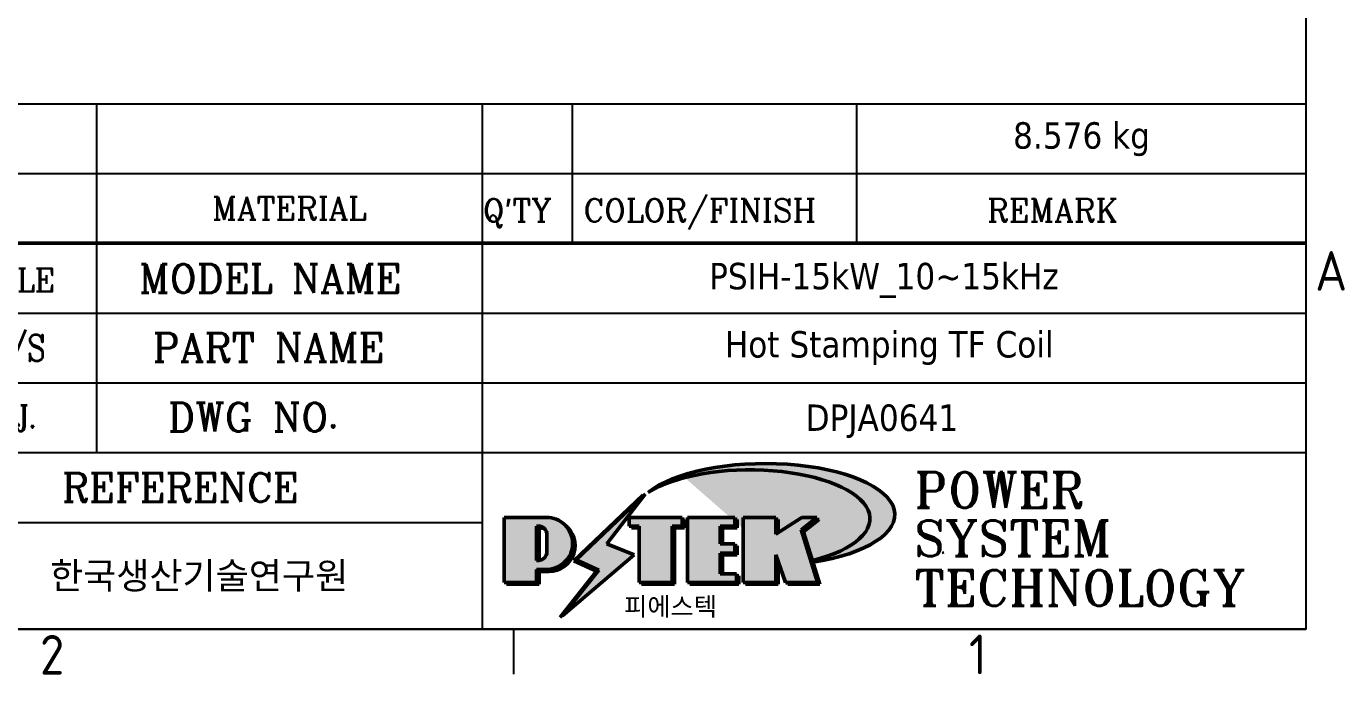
# Model space of a CAD drawing. Header units: millimetres. Extents: x 0 to 2375, y 0 to 3360.
# Drawn here: x 939.3 to 1238.8, y 2488.8 to 2636 of the extents above; entities that cross this region are included whole.
import ezdxf
from ezdxf.enums import TextEntityAlignment as Align

# ---------------------------------------------------------------- set-up
doc = ezdxf.new("R2010")
doc.units = ezdxf.units.MM
for name, color, linetype, lineweight in [('DPJA0641_Hot Stamping Coil$0$경계(ISO)', 7, 'Continuous', 25), ('DPJA0641_Hot Stamping Coil$0$제목(ISO)', 5, 'Continuous', 50), ('DPJA0641_Hot Stamping Coil$0$해치(ISO)', 7, 'Continuous', 18)]:
    doc.layers.add(name, color=color, linetype=linetype, lineweight=lineweight)
doc.styles.add('DPJA0641_Hot Stamping Coil$0$HAN_370', font='', dxfattribs={"width": 2})
doc.styles.add('DPJA0641_Hot Stamping Coil$0$RC_284', font='ROMANC.shx')
doc.styles.add('DPJA0641_Hot Stamping Coil$0$RC_292', font='ROMANC.shx')
doc.styles.add('DPJA0641_Hot Stamping Coil$0$ROMANT_294', font='romant.shx')
doc.styles.add('DPJA0641_Hot Stamping Coil$0$문자 텍스트_PSTEK_POSCO', font='isocp.shx')
doc.styles.add('DPJA0641_Hot Stamping Coil$0$텍스트 스타일198', font='tahoma.ttf')
doc.styles.add('DPJA0641_Hot Stamping Coil$0$텍스트 스타일333', font='ROMANC.shx', dxfattribs={"width": 0.800000011920929})
doc.styles.get('DPJA0641_Hot Stamping Coil$0$HAN_370').set_extended_font_data('GulimChe')

# ---------------------------------------------------------------- blocks, each defined once
blk = doc.blocks.new('DPJA0641_Hot Stamping Coil$0$경계 Default Border')
at = {"layer": 'DPJA0641_Hot Stamping Coil$0$경계(ISO)'}
blk.add_line((350, 10), (350, 6.599999666213989), dxfattribs=at)
at = {"layer": 'DPJA0641_Hot Stamping Coil$0$경계(ISO)', "flags": 128}
blk.add_lwpolyline([(10, 10), (10, 287.0000076293945), (410, 287.0000076293945), (410, 10), (10, 10)], dxfattribs=at)
at = {"layer": 'DPJA0641_Hot Stamping Coil$0$경계(ISO)', "color": 2, "char_height": 3.00000011920929, "attachment_point": 7, "style": 'DPJA0641_Hot Stamping Coil$0$문자 텍스트_PSTEK_POSCO'}
for s, insert in [('A', (410.7144008173592, 35.61784856929444)), ('2', (314.127739416884, 6.57139439638704)), ('1', (384.4860661041481, 6.59999988079071))]:
    blk.add_mtext(s, dxfattribs=dict(at, insert=insert))
blk = doc.blocks.new('DPJA0641_Hot Stamping Coil$0$제목 블록 PSTEK')
for color, points in [(5, [(321.6183518841322, 17.4193704504104), (319.5281351041078, 18.24969419629727), (322.4505835294948, 22.02344462252142), (317.2195697678507, 17.0593801673321), (318.9235935156908, 16.2694494742633), (316.1741874603099, 12.79820726128571)]), (252, [(317.2195697678507, 17.0593801673321), (322.0326348870767, 21.62682475217465), (322.2781991042243, 21.94392121864296), (317.0471853425802, 16.97985676345368), (318.7512090904202, 16.1899260703855), (316.0018030350395, 12.71868385740789), (316.3356552234328, 13.00206718743325), (318.9235935156908, 16.2694494742633)]), (1, [(324.4839107253602, 19.60711530335299), (325.2419748254881, 19.60711530335299), (325.2419748254881, 20.25857663940324), (321.2266040451076, 20.25857663940324), (321.2266040451076, 19.60711530335299), (321.9846681452406, 19.60711530335299), (321.9846681452406, 15.3430047401139), (324.4839107253602, 15.3430047401139)]), (252, [(324.6615819988275, 19.45905590879572), (325.4196460989604, 19.45905590879572), (325.4196460989604, 20.11051724484596), (325.2419748254881, 20.11051724484596), (325.2419748254881, 19.60711530335299), (324.4839107253602, 19.60711530335299), (324.4839107253602, 15.3430047401139), (322.1623394187076, 15.3430047401139), (322.1623394187076, 15.19494534555726), (324.6615819988275, 15.19494534555726)]), (1, [(329.2277337269622, 20.25857663940324), (325.65654113025, 20.25857663940324), (325.65654113025, 15.3430047401139), (329.3580259941756, 15.3430047401139), (329.3580259941756, 15.9944660761648), (328.1137701654877, 15.9944660761648), (328.1137701654877, 17.56360607323003), (329.2277337269622, 17.56360607323003), (329.2277337269622, 18.25543873810179), (328.1137701654877, 18.25543873810179), (328.1137701654877, 19.60711530335299), (329.2277337269622, 19.60711530335299)]), (252, [(328.2914414389548, 19.45905590879572), (329.4054050004294, 19.45905590879572), (329.4054050004294, 20.11051724484596), (329.2277337269622, 20.11051724484596), (329.2277337269622, 19.60711530335299), (328.1137701654877, 19.60711530335299), (328.1137701654877, 18.25543873810179), (328.2914414389548, 18.25543873810179)]), (1, [(332.3312149849806, 20.25857663940324), (329.8592894925411, 20.25857663940324), (329.8592894925411, 15.3430047401139), (332.3312149849806, 15.3430047401139), (332.3312149849806, 17.4318630164523), (333.0701931098801, 15.3430047401139), (335.4855464857051, 15.3430047401139), (334.2514536401189, 19.30614745124769), (335.4379594596742, 20.25857663940324), (334.3071782107978, 20.25857663940324), (332.3312149849806, 18.99741471888304)]), (252, [(332.5088862584528, 20.1105172448466), (332.3312149849806, 20.1105172448466), (332.3312149849806, 18.99741471888368), (332.5088862584528, 19.11081371413894)]), (252, [(335.6156307331414, 20.11051724484596), (335.2535118015555, 20.11051724484596), (334.2514536401189, 19.30614745124769), (335.4855464857051, 15.3430047401139), (333.1954852176545, 15.3430047401139), (333.2478643833523, 15.19494534555726), (335.6632177591723, 15.19494534555726), (334.4291249135862, 19.15808805669106)]), (252, [(321.9846681452406, 19.60711530335299), (321.4042753185749, 19.60711530335299), (321.4042753185749, 19.45905590879572), (321.9846681452406, 19.45905590879572)]), (252, [(328.2914414389548, 17.41554667867274), (329.4054050004294, 17.41554667867274), (329.4054050004294, 18.10737934354514), (329.2277337269622, 18.10737934354514), (329.2277337269622, 17.56360607323003), (328.1137701654877, 17.56360607323003), (328.1137701654877, 15.9944660761648), (328.2914414389548, 15.9944660761648)]), (252, [(332.5088862584528, 16.92964231796647), (332.3312149849806, 17.43186301645164), (332.3312149849806, 15.3430047401139), (330.0369607660135, 15.3430047401139), (330.0369607660135, 15.19494534555726), (332.5088862584528, 15.19494534555726)]), (252, [(329.5356972676428, 15.8464066816075), (329.3580259941756, 15.8464066816075), (329.3580259941756, 15.3430047401139), (325.8342124037171, 15.3430047401139), (325.8342124037171, 15.19494534555726), (329.5356972676428, 15.19494534555726)])]:
    blk.add_hatch(color=color).paths.add_polyline_path(points)
h = blk.add_hatch(color=1)
edge = h.paths.add_edge_path(flags=0)
edge.add_line((314.2242174273352, 19.60711530335299), (314.2242174273352, 17.00126995915134))
edge.add_line((314.2242174273352, 17.00126995915134), (314.3485873187598, 17.00126995915134))
edge.add_arc((314.3485873187598, 17.6527312952023), 0.6514613360509371, 270, 360)
edge.add_line((315.0000486548106, 17.6527312952023), (315.0000486548106, 18.95565396730211))
edge.add_arc((314.3485873187598, 18.95565396730212), 0.6514613360508712, 0, 90)
edge.add_line((314.3485873187598, 19.60711530335299), (314.2242174273352, 19.60711530335299))
edge = h.paths.add_edge_path()
edge.add_arc((314.9847713324306, 18.28938669179658), 1.969189947606664, 269.9999999999959, 450)
edge.add_line((314.9847713324306, 20.25857663940318), (311.7664314776902, 20.25857663940324))
edge.add_line((311.7664314776902, 20.25857663940324), (311.7664314776902, 15.3430047401139))
edge.add_line((311.7664314776902, 15.3430047401139), (314.2242174273352, 15.3430047401139))
edge.add_line((314.2242174273352, 15.3430047401139), (314.2242174273352, 16.32019674418991))
edge.add_line((314.2242174273352, 16.32019674418991), (314.9847713324307, 16.32019674418991))
h = blk.add_hatch(color=252)
edge = h.paths.add_edge_path()
edge.add_arc((314.9847713324309, 18.28938669179657), 1.969189947606666, 270, 406.8278729790604)
edge.add_arc((315.1624426058984, 18.1413272972396), 1.969189947606962, -90, 53.560984836317004, ccw=False)
edge.add_line((315.1624426058984, 16.17213734963263), (314.4018887008024, 16.17213734963263))
edge.add_line((314.4018887008024, 16.17213734963263), (314.4018887008024, 15.19494534555726))
edge.add_line((314.4018887008024, 15.19494534555726), (311.9441027511573, 15.19494534555726))
edge.add_line((311.9441027511573, 15.19494534555726), (311.9441027511573, 15.3430047401139))
edge.add_line((311.9441027511573, 15.3430047401139), (314.2242174273352, 15.3430047401139))
edge.add_line((314.2242174273352, 15.3430047401139), (314.2242174273352, 16.32019674418991))
edge.add_line((314.2242174273352, 16.32019674418991), (314.9847713324309, 16.32019674418991))
h = blk.add_hatch(color=252)
edge = h.paths.add_edge_path()
edge.add_line((314.4018887008024, 19.45905590879572), (314.5262585922315, 19.45905590879572))
edge.add_arc((314.5262585922314, 18.80759457274939), 0.6514613360463194, 60.4189348879147, 90.00000000000318, ccw=False)
edge.add_arc((314.3485873187602, 18.95565396730057), 0.6514613360524251, 39.96992292766206, 90.00000000009999)
edge.add_line((314.3485873187591, 19.60711530335307), (314.2242174273352, 19.60711530335298))
edge.add_line((314.2242174273352, 19.60711530335299), (314.2242174273352, 17.00126995915134))
edge.add_line((314.2242174273352, 17.00126995915134), (314.3485873187591, 17.00126995915134))
edge.add_arc((314.3485873187568, 17.652731295233), 0.6514613360816299, 270.0000000002, 274.6930825552478)
edge.add_line((314.4018887008024, 17.0034541317032), (314.4018887008024, 19.45905590879572))
at = {"layer": 'DPJA0641_Hot Stamping Coil$0$해치(ISO)'}
h = blk.add_hatch(color=140, dxfattribs=at)
edge = h.paths.add_edge_path()
edge.add_ellipse((330.3660919371412, 20.15576403068321), major_axis=(9.100907360794343, 0), ratio=0.4069904968023172, start_angle=301.3098473703837, end_angle=507.7436900681698)
edge.add_ellipse((331.5340919371412, 20.4634168429492), major_axis=(-9.82350664112931, 0), ratio=0.3942600559756514, start_angle=111.51207141178469, end_angle=334.47025347086895, ccw=False)
edge.add_line((335.1363447531188, 16.8601935978785), (335.0955236905705, 16.99119398620872))
at = {"color": 180}
for p, q in [((182.4757929790549, 51.56524660363496), (372.4757929537551, 51.56524660363496)), ((280.8758854511282, 51.56524660363496), (280.8758854511282, 41.00524660363494)), ((310.0881549537552, 51.56524660363496), (310.0881549537553, 41.00524660363494)), ((316.9044520275131, 51.56524660363496), (316.9044520275127, 41.00524660363494)), ((338.4566026226726, 51.56524660363496), (338.4566026226727, 41.00524660363494)), ((372.4757929537551, 51.56524660363496), (372.4757929537551, 11.79100474011389)), ((182.475792979055, 46.2852466036349), (372.4757929537551, 46.28524660363492)), ((280.8758854511282, 41.00524660363494), (280.8758854511282, 25.16524660363502)), ((310.088154953755, 41.00524660363494), (310.088154953755, 11.79100474011392)), ((206.451475290024, 35.72524660363497), (372.4757929537551, 35.72524660363497)), ((255.917593136736, 30.44524660363498), (372.4757929537552, 30.44524660363501)), ((255.9175931367359, 25.16524660363502), (372.4757929537552, 25.165246603635)), ((255.9175931367359, 19.88524660363481), (310.0881549537553, 19.88524660363481)), ((182.475792979055, 11.79100474011392), (372.4757929537551, 11.79100474011389))]:
    blk.add_line(p, q, dxfattribs=at)
at = {"color": 7, "lineweight": 50}
blk.add_line((206.451475290024, 41.00524660363494), (372.4757929537551, 41.00524660363496), dxfattribs=at)
at = {"color": 7}
for p, q in [((322.4505835294948, 22.02344462252142), (317.2195697678507, 17.0593801673321)), ((319.5281351041078, 18.24969419629727), (322.4505835294948, 22.02344462252142)), ((322.2781991042243, 21.94392121864296), (317.0471853425802, 16.97985676345368)), ((317.2195697678507, 17.0593801673321), (322.0326348870767, 21.62682475217465)), ((322.0326348870767, 21.62682475217465), (322.2781991042243, 21.94392121864296)), ((311.7664314776902, 20.25900474011391), (311.7664314776902, 15.34300474011391)), ((314.9847713324309, 20.25857663940324), (311.7664314776902, 20.25857663940324)), ((314.9847713324309, 20.25857663940324), (311.7664314776902, 20.25857663940324)), ((311.7664314776902, 20.25857663940324), (311.7664314776902, 15.3430047401139)), ((325.2419748254881, 20.25857663940324), (321.2266040451076, 20.25857663940324)), ((321.2266040451076, 20.25857663940324), (321.2266040451076, 19.60711530335299)), ((325.2419748254881, 20.25857663940324), (321.2266040451076, 20.25857663940324)), ((321.2266040451076, 20.25857663940324), (321.2266040451076, 19.60711530335299)), ((325.2419748254881, 19.60711530335299), (325.2419748254881, 20.25857663940324)), ((325.2419748254881, 19.60711530335299), (325.2419748254881, 20.25857663940324)), ((325.4196460989604, 20.11051724484596), (325.2419748254881, 20.11051724484596)), ((325.2419748254881, 20.11051724484596), (325.2419748254881, 19.60711530335299)), ((325.4196460989604, 19.45905590879572), (325.4196460989604, 20.11051724484596)), ((329.2277337269622, 20.25857663940324), (325.65654113025, 20.25857663940324)), ((325.65654113025, 20.25857663940324), (325.65654113025, 15.3430047401139)), ((325.65654113025, 20.25857663940324), (325.65654113025, 15.3430047401139)), ((329.2277337269622, 20.25857663940324), (325.65654113025, 20.25857663940324)), ((329.2277337269622, 19.60711530335299), (329.2277337269622, 20.25857663940324)), ((329.2277337269622, 19.60711530335299), (329.2277337269622, 20.25857663940324)), ((329.4054050004294, 20.11051724484596), (329.2277337269622, 20.11051724484596)), ((329.2277337269622, 20.11051724484596), (329.2277337269622, 19.60711530335299)), ((329.4054050004294, 19.45905590879572), (329.4054050004294, 20.11051724484596)), ((332.3312149849806, 20.25857663940324), (329.8592894925411, 20.25857663940324)), ((329.8592894925411, 20.25857663940324), (329.8592894925411, 15.3430047401139)), ((329.8592894925411, 20.25857663940324), (329.8592894925411, 15.3430047401139)), ((332.3312149849806, 20.25857663940324), (329.8592894925411, 20.25857663940324)), ((334.3071782107978, 20.25857663940324), (332.3312149849806, 18.99741471888304)), ((332.3312149849806, 18.99741471888304), (332.3312149849806, 20.25857663940324)), ((334.3071782107978, 20.25857663940324), (332.3312149849806, 18.99741471888304)), ((332.3312149849806, 18.99741471888304), (332.3312149849806, 20.25857663940324)), ((332.5088862584528, 20.1105172448466), (332.3312149849806, 20.1105172448466)), ((332.3312149849806, 20.1105172448466), (332.3312149849806, 18.99741471888368)), ((332.5088862584528, 19.11081371413894), (332.5088862584528, 20.1105172448466)), ((334.2514536401189, 19.30614745124769), (335.4379594596742, 20.25857663940324)), ((334.2514536401189, 19.30614745124769), (335.4379594596742, 20.25857663940324)), ((335.2535118015555, 20.11051724484596), (334.2514536401189, 19.30614745124769)), ((335.4379594596742, 20.25857663940324), (334.3071782107978, 20.25857663940324)), ((335.4379594596742, 20.25857663940324), (334.3071782107978, 20.25857663940324)), ((334.4291249135862, 19.15808805669104), (335.6156307331414, 20.11051724484596)), ((335.6156307331414, 20.11051724484596), (335.2535118015555, 20.11051724484596)), ((314.2242174273352, 17.00126995915134), (314.2242174273352, 19.60711530335299)), ((314.2242174273352, 19.60711530335299), (314.3485873187591, 19.60711530335299)), ((314.3485873187591, 19.60711530335299), (314.2242174273352, 19.60711530335299)), ((314.2242174273352, 19.60711530335299), (314.2242174273352, 17.00126995915134)), ((314.2242174273352, 17.00126995915134), (314.2242174273352, 19.60711530335299)), ((314.2242174273352, 19.60711530335299), (314.3485873187591, 19.60711530335299)), ((314.4018887008024, 19.45905590879572), (314.5262585922314, 19.45905590879572)), ((314.4018887008024, 17.0034541317032), (314.4018887008024, 19.45905590879572)), ((321.2266040451076, 19.60711530335299), (321.9846681452406, 19.60711530335299)), ((321.2266040451076, 19.60711530335299), (321.9846681452406, 19.60711530335299)), ((321.4042753185749, 19.60711530335299), (321.4042753185749, 19.45905590879572)), ((321.9846681452406, 19.60711530335299), (321.4042753185749, 19.60711530335299)), ((321.4042753185749, 19.45905590879572), (321.9846681452406, 19.45905590879572)), ((321.9846681452406, 19.60711530335299), (321.9846681452406, 15.3430047401139)), ((321.9846681452406, 19.45905590879572), (321.9846681452406, 19.60711530335299)), ((321.9846681452406, 19.60711530335299), (321.9846681452406, 15.3430047401139)), ((324.4839107253602, 19.60711530335299), (325.2419748254881, 19.60711530335299)), ((324.4839107253602, 15.3430047401139), (324.4839107253602, 19.60711530335299)), ((325.2419748254881, 19.60711530335299), (324.4839107253602, 19.60711530335299)), ((324.4839107253602, 19.60711530335299), (324.4839107253602, 15.3430047401139)), ((324.4839107253602, 19.60711530335299), (325.2419748254881, 19.60711530335299)), ((324.4839107253602, 15.3430047401139), (324.4839107253602, 19.60711530335299)), ((324.6615819988275, 19.45905590879572), (325.4196460989604, 19.45905590879572)), ((324.6615819988275, 15.19494534555726), (324.6615819988275, 19.45905590879572)), ((328.1137701654877, 18.25543873810179), (328.1137701654877, 19.60711530335299)), ((328.1137701654877, 19.60711530335299), (329.2277337269622, 19.60711530335299)), ((329.2277337269622, 19.60711530335299), (328.1137701654877, 19.60711530335299)), ((328.1137701654877, 19.60711530335299), (328.1137701654877, 18.25543873810179)), ((328.1137701654877, 18.25543873810179), (328.1137701654877, 19.60711530335299)), ((328.1137701654877, 19.60711530335299), (329.2277337269622, 19.60711530335299)), ((328.2914414389548, 18.25543873810179), (328.2914414389548, 19.45905590879572)), ((328.2914414389548, 19.45905590879572), (329.4054050004294, 19.45905590879572)), ((332.3312149849806, 18.99741471888368), (332.5088862584528, 19.11081371413894)), ((335.4855464857051, 15.3430047401139), (334.2514536401189, 19.30614745124769)), ((334.2514536401189, 19.30614745124769), (335.4855464857051, 15.3430047401139)), ((335.4855464857051, 15.3430047401139), (334.2514536401189, 19.30614745124769)), ((335.6632177591723, 15.19494534555726), (334.4291249135862, 19.15808805669104)), ((315.0000486548106, 18.95565396730275), (315.0000486548106, 17.65273129520161)), ((315.0000486548106, 18.95565396730275), (315.0000486548106, 17.65273129520161)), ((321.6183518841322, 17.4193704504104), (319.5281351041078, 18.24969419629727)), ((329.2277337269622, 18.25543873810179), (328.1137701654877, 18.25543873810179)), ((328.1137701654877, 18.25543873810179), (328.2914414389548, 18.25543873810179)), ((329.2277337269622, 18.25543873810179), (328.1137701654877, 18.25543873810179)), ((329.2277337269622, 17.56360607323003), (329.2277337269622, 18.25543873810179)), ((329.2277337269622, 17.56360607323003), (329.2277337269622, 18.25543873810179)), ((329.4054050004294, 18.10737934354514), (329.2277337269622, 18.10737934354514)), ((329.2277337269622, 18.10737934354514), (329.2277337269622, 17.56360607323003)), ((329.4054050004294, 17.41554667867274), (329.4054050004294, 18.10737934354514)), ((314.3485873187591, 17.00126995915134), (314.2242174273352, 17.00126995915134)), ((314.2242174273352, 17.00126995915134), (314.3485873187591, 17.00126995915134)), ((314.3485873187591, 17.00126995915134), (314.2242174273352, 17.00126995915134)), ((316.1741874603099, 12.79820726128571), (321.6183518841322, 17.4193704504104)), ((317.0471853425802, 16.97985676345368), (318.7512090904202, 16.1899260703855)), ((318.9235935156908, 16.2694494742633), (317.2195697678507, 17.0593801673321)), ((317.2195697678507, 17.0593801673321), (318.9235935156908, 16.2694494742633)), ((328.1137701654877, 17.56360607323003), (329.2277337269622, 17.56360607323003)), ((328.1137701654877, 15.9944660761648), (328.1137701654877, 17.56360607323003)), ((329.2277337269622, 17.56360607323003), (328.1137701654877, 17.56360607323003)), ((328.1137701654877, 17.56360607323003), (328.1137701654877, 15.9944660761648)), ((328.1137701654877, 17.56360607323003), (329.2277337269622, 17.56360607323003)), ((328.1137701654877, 15.9944660761648), (328.1137701654877, 17.56360607323003)), ((328.2914414389548, 15.9944660761648), (328.2914414389548, 17.41554667867274)), ((328.2914414389548, 17.41554667867274), (329.4054050004294, 17.41554667867274)), ((332.3312149849806, 17.4318630164523), (333.0701931098801, 15.3430047401139)), ((332.3312149849806, 15.3430047401139), (332.3312149849806, 17.4318630164523)), ((332.5088862584528, 16.92964231796647), (332.3312149849806, 17.43186301645164)), ((332.3312149849806, 17.43186301645164), (332.3312149849806, 15.3430047401139)), ((332.3312149849806, 17.4318630164523), (333.0701931098801, 15.3430047401139)), ((332.3312149849806, 15.3430047401139), (332.3312149849806, 17.4318630164523)), ((345.0447381189468, 17.50375595811051), (344.9867755289346, 17.689895936919)), ((314.2242174273352, 16.32019674418991), (314.9847713324309, 16.32019674418991)), ((314.2242174273352, 15.3430047401139), (314.2242174273352, 16.32019674418991)), ((314.9847713324309, 16.32019674418991), (314.2242174273352, 16.32019674418991)), ((314.2242174273352, 16.32019674418991), (314.2242174273352, 15.3430047401139)), ((314.2242174273352, 16.32019674418991), (314.9847713324309, 16.32019674418991)), ((314.2242174273352, 15.3430047401139), (314.2242174273352, 16.32019674418991)), ((314.4018887008024, 16.17213734963263), (315.162442605898, 16.17213734963263)), ((314.4018887008024, 15.19494534555726), (314.4018887008024, 16.17213734963263)), ((318.7512090904202, 16.1899260703855), (316.0018030350395, 12.71868385740789)), ((318.9235935156908, 16.2694494742633), (316.1741874603099, 12.79820726128571)), ((316.3356552234328, 13.00206718743325), (318.9235935156908, 16.2694494742633)), ((329.3580259941756, 15.9944660761648), (328.1137701654877, 15.9944660761648)), ((328.1137701654877, 15.9944660761648), (328.2914414389548, 15.9944660761648)), ((329.3580259941756, 15.9944660761648), (328.1137701654877, 15.9944660761648)), ((329.3580259941756, 15.3430047401139), (329.3580259941756, 15.9944660761648)), ((329.3580259941756, 15.3430047401139), (329.3580259941756, 15.9944660761648)), ((332.5088862584528, 15.19494534555726), (332.5088862584528, 16.92964231796647)), ((311.7664314776902, 15.3430047401139), (314.2242174273352, 15.3430047401139)), ((311.7664314776902, 15.3430047401139), (314.2242174273352, 15.3430047401139)), ((314.2242174273352, 15.3430047401139), (311.9441027511573, 15.3430047401139)), ((311.9441027511573, 15.3430047401139), (311.9441027511573, 15.19494534555726)), ((311.9441027511573, 15.19494534555726), (314.4018887008024, 15.19494534555726)), ((321.9846681452406, 15.3430047401139), (324.4839107253602, 15.3430047401139)), ((321.9846681452406, 15.3430047401139), (324.4839107253602, 15.3430047401139)), ((324.4839107253602, 15.3430047401139), (322.1623394187076, 15.3430047401139)), ((322.1623394187076, 15.3430047401139), (322.1623394187076, 15.19494534555726)), ((322.1623394187076, 15.19494534555726), (324.6615819988275, 15.19494534555726)), ((325.65654113025, 15.3430047401139), (329.3580259941756, 15.3430047401139)), ((325.65654113025, 15.3430047401139), (329.3580259941756, 15.3430047401139)), ((329.3580259941756, 15.3430047401139), (325.8342124037171, 15.3430047401139)), ((325.8342124037171, 15.3430047401139), (325.8342124037171, 15.19494534555726)), ((325.8342124037171, 15.19494534555726), (329.5356972676428, 15.19494534555726)), ((329.5356972676428, 15.8464066816075), (329.3580259941756, 15.8464066816075)), ((329.3580259941756, 15.8464066816075), (329.3580259941756, 15.3430047401139)), ((329.5356972676428, 15.19494534555726), (329.5356972676428, 15.8464066816075)), ((329.8592894925411, 15.3430047401139), (332.3312149849806, 15.3430047401139)), ((329.8592894925411, 15.3430047401139), (332.3312149849806, 15.3430047401139)), ((332.3312149849806, 15.3430047401139), (330.0369607660135, 15.3430047401139)), ((330.0369607660135, 15.3430047401139), (330.0369607660135, 15.19494534555726)), ((330.0369607660135, 15.19494534555726), (332.5088862584528, 15.19494534555726)), ((333.0701931098801, 15.3430047401139), (335.4855464857051, 15.3430047401139)), ((333.0701931098801, 15.3430047401139), (335.4855464857051, 15.3430047401139)), ((335.4855464857051, 15.3430047401139), (333.1954852176545, 15.3430047401139)), ((333.1954852176545, 15.3430047401139), (333.2478643833523, 15.19494534555726)), ((333.2478643833523, 15.19494534555726), (335.6632177591723, 15.19494534555726)), ((316.0018030350395, 12.71868385740789), (316.3356552234328, 13.00206718743325))]:
    blk.add_line(p, q, dxfattribs=at)
at = {"color": 5}
for p, q in [((322.4505835294948, 22.02344462252142), (317.2195697678507, 17.0593801673321)), ((319.5281351041078, 18.24969419629727), (322.4505835294948, 22.02344462252142)), ((321.6183518841322, 17.4193704504104), (319.5281351041078, 18.24969419629727)), ((316.1741874603099, 12.79820726128571), (321.6183518841322, 17.4193704504104)), ((317.2195697678507, 17.0593801673321), (318.9235935156908, 16.2694494742633)), ((318.9235935156908, 16.2694494742633), (316.1741874603099, 12.79820726128571))]:
    blk.add_line(p, q, dxfattribs=at)
at = {"color": 1}
for p, q in [((314.9847713324309, 20.25857663940324), (311.7664314776902, 20.25857663940324)), ((311.7664314776902, 20.25857663940324), (311.7664314776902, 15.3430047401139)), ((325.2419748254881, 20.25857663940324), (321.2266040451076, 20.25857663940324)), ((321.2266040451076, 20.25857663940324), (321.2266040451076, 19.60711530335299)), ((325.2419748254881, 19.60711530335299), (325.2419748254881, 20.25857663940324)), ((329.2277337269622, 20.25857663940324), (325.65654113025, 20.25857663940324)), ((325.65654113025, 20.25857663940324), (325.65654113025, 15.3430047401139)), ((329.2277337269622, 19.60711530335299), (329.2277337269622, 20.25857663940324)), ((332.3312149849806, 20.25857663940324), (329.8592894925411, 20.25857663940324)), ((329.8592894925411, 20.25857663940324), (329.8592894925411, 15.3430047401139)), ((334.3071782107978, 20.25857663940324), (332.3312149849806, 18.99741471888304)), ((332.3312149849806, 18.99741471888304), (332.3312149849806, 20.25857663940324)), ((334.2514536401189, 19.30614745124769), (335.4379594596742, 20.25857663940324)), ((335.4379594596742, 20.25857663940324), (334.3071782107978, 20.25857663940324)), ((314.2242174273352, 17.00126995915134), (314.2242174273352, 19.60711530335299)), ((314.2242174273352, 19.60711530335299), (314.3485873187591, 19.60711530335299)), ((321.2266040451076, 19.60711530335299), (321.9846681452406, 19.60711530335299)), ((321.9846681452406, 19.60711530335299), (321.9846681452406, 15.3430047401139)), ((324.4839107253602, 19.60711530335299), (325.2419748254881, 19.60711530335299)), ((324.4839107253602, 15.3430047401139), (324.4839107253602, 19.60711530335299)), ((328.1137701654877, 18.25543873810179), (328.1137701654877, 19.60711530335299)), ((328.1137701654877, 19.60711530335299), (329.2277337269622, 19.60711530335299)), ((335.4855464857051, 15.3430047401139), (334.2514536401189, 19.30614745124769)), ((315.0000486548106, 18.95565396730275), (315.0000486548106, 17.65273129520161)), ((329.2277337269622, 18.25543873810179), (328.1137701654877, 18.25543873810179)), ((329.2277337269622, 17.56360607323003), (329.2277337269622, 18.25543873810179)), ((314.3485873187591, 17.00126995915134), (314.2242174273352, 17.00126995915134)), ((328.1137701654877, 17.56360607323003), (329.2277337269622, 17.56360607323003)), ((328.1137701654877, 15.9944660761648), (328.1137701654877, 17.56360607323003)), ((332.3312149849806, 17.4318630164523), (333.0701931098801, 15.3430047401139)), ((332.3312149849806, 15.3430047401139), (332.3312149849806, 17.4318630164523)), ((314.2242174273352, 16.32019674418991), (314.9847713324309, 16.32019674418991)), ((314.2242174273352, 15.3430047401139), (314.2242174273352, 16.32019674418991)), ((329.3580259941756, 15.9944660761648), (328.1137701654877, 15.9944660761648)), ((329.3580259941756, 15.3430047401139), (329.3580259941756, 15.9944660761648)), ((311.7664314776902, 15.3430047401139), (314.2242174273352, 15.3430047401139)), ((321.9846681452406, 15.3430047401139), (324.4839107253602, 15.3430047401139)), ((325.65654113025, 15.3430047401139), (329.3580259941756, 15.3430047401139)), ((329.8592894925411, 15.3430047401139), (332.3312149849806, 15.3430047401139)), ((333.0701931098801, 15.3430047401139), (335.4855464857051, 15.3430047401139))]:
    blk.add_line(p, q, dxfattribs=at)
at = {"color": 7}
for centre, radius, start, end in [((314.9847713324309, 18.28938669179658), 1.969189947606665, 270, 90), ((314.9847713324309, 18.28938669179658), 1.969189947606665, 270, 90), ((314.3485873187598, 18.95565396730211), 0.6514613360508712, 0, 90), ((314.3485873187602, 18.95565396730057), 0.6514613360524251, 39.96992292766117, 90), ((314.3485873187598, 18.95565396730212), 0.6514613360508712, 0, 90), ((314.5262585922314, 18.80759457274939), 0.6514613360463193, 60.41893488791137, 90), ((314.9847713324307, 18.2893866917965), 1.969189947606594, 270, 46.82787297909833), ((315.1624426058984, 18.1413272972396), 1.969189947606961, 270, 53.56098483636067), ((314.3485873187597, 17.65273129520228), 0.6514613360509381, 270, 0), ((314.3485873187598, 17.6527312952023), 0.6514613360509381, 270, 0), ((314.3485873187568, 17.652731295233), 0.6514613360816299, 270, 274.6930825552478)]:
    blk.add_arc(centre, radius, start, end, dxfattribs=at)
at = {"color": 1}
for centre, radius, start, end in [((314.9847713324309, 18.28938669179657), 1.969189947606665, 270, 90), ((314.3485873187598, 18.95565396730211), 0.6514613360508712, 0, 90), ((314.3485873187598, 17.6527312952023), 0.6514613360509381, 270, 0)]:
    blk.add_arc(centre, radius, start, end, dxfattribs=at)
at = {"layer": 'DPJA0641_Hot Stamping Coil$0$제목(ISO)'}
for p, q in [((322.4505835294948, 22.02344462252142), (317.2195697678507, 17.0593801673321)), ((319.5281351041078, 18.24969419629727), (322.4505835294948, 22.02344462252142)), ((322.2781991042243, 21.94392121864296), (317.0471853425802, 16.97985676345368)), ((317.2195697678507, 17.0593801673321), (322.0326348870767, 21.62682475217465)), ((322.0326348870767, 21.62682475217465), (322.2781991042243, 21.94392121864296)), ((314.9847713324306, 20.25857663940324), (311.7664314776902, 20.25857663940324)), ((311.7664314776902, 20.25857663940324), (311.7664314776902, 15.3430047401139)), ((325.2419748254881, 20.25857663940324), (321.2266040451076, 20.25857663940324)), ((321.2266040451076, 20.25857663940324), (321.2266040451076, 19.60711530335299)), ((325.2419748254881, 19.60711530335299), (325.2419748254881, 20.25857663940324)), ((325.4196460989604, 20.11051724484596), (325.2419748254881, 20.11051724484596)), ((325.2419748254881, 20.11051724484596), (325.2419748254881, 19.60711530335299)), ((325.4196460989604, 19.45905590879572), (325.4196460989604, 20.11051724484596)), ((329.2277337269622, 20.25857663940324), (325.65654113025, 20.25857663940324)), ((325.65654113025, 20.25857663940324), (325.65654113025, 15.3430047401139)), ((329.2277337269622, 19.60711530335299), (329.2277337269622, 20.25857663940324)), ((329.4054050004294, 20.11051724484596), (329.2277337269622, 20.11051724484596)), ((329.2277337269622, 20.11051724484596), (329.2277337269622, 19.60711530335299)), ((329.4054050004294, 19.45905590879572), (329.4054050004294, 20.11051724484596)), ((332.3312149849806, 20.25857663940324), (329.8592894925411, 20.25857663940324)), ((329.8592894925411, 20.25857663940324), (329.8592894925411, 15.3430047401139)), ((334.3071782107978, 20.25857663940324), (332.3312149849806, 18.99741471888304)), ((332.3312149849806, 18.99741471888304), (332.3312149849806, 20.25857663940324)), ((332.5088862584528, 20.1105172448466), (332.3312149849806, 20.1105172448466)), ((332.3312149849806, 20.1105172448466), (332.3312149849806, 18.99741471888368)), ((332.5088862584528, 19.11081371413894), (332.5088862584528, 20.1105172448466)), ((334.2514536401189, 19.30614745124769), (335.4379594596742, 20.25857663940324)), ((335.2535118015555, 20.11051724484596), (334.2514536401189, 19.30614745124769)), ((335.4379594596742, 20.25857663940324), (334.3071782107978, 20.25857663940324)), ((334.4291249135862, 19.15808805669106), (335.6156307331414, 20.11051724484596)), ((335.6156307331414, 20.11051724484596), (335.2535118015555, 20.11051724484596)), ((314.2242174273352, 17.00126995915134), (314.2242174273352, 19.60711530335299)), ((314.2242174273352, 19.60711530335299), (314.3485873187598, 19.60711530335299)), ((314.3485873187591, 19.60711530335299), (314.2242174273352, 19.60711530335299)), ((314.2242174273352, 19.60711530335299), (314.2242174273352, 17.00126995915134)), ((314.4018887008024, 19.45905590879572), (314.5262585922314, 19.45905590879572)), ((314.4018887008024, 17.0034541317032), (314.4018887008024, 19.45905590879572)), ((321.2266040451076, 19.60711530335299), (321.9846681452406, 19.60711530335299)), ((321.9846681452406, 19.60711530335299), (321.4042753185749, 19.60711530335299)), ((321.4042753185749, 19.60711530335299), (321.4042753185749, 19.45905590879572)), ((321.4042753185749, 19.45905590879572), (321.9846681452406, 19.45905590879572)), ((321.9846681452406, 19.60711530335299), (321.9846681452406, 15.3430047401139)), ((321.9846681452406, 19.45905590879572), (321.9846681452406, 19.60711530335299)), ((324.4839107253602, 19.60711530335299), (325.2419748254881, 19.60711530335299)), ((324.4839107253602, 15.3430047401139), (324.4839107253602, 19.60711530335299)), ((325.2419748254881, 19.60711530335299), (324.4839107253602, 19.60711530335299)), ((324.4839107253602, 19.60711530335299), (324.4839107253602, 15.3430047401139)), ((324.6615819988275, 19.45905590879572), (325.4196460989604, 19.45905590879572)), ((324.6615819988275, 15.19494534555726), (324.6615819988275, 19.45905590879572)), ((328.1137701654877, 18.25543873810179), (328.1137701654877, 19.60711530335299)), ((328.1137701654877, 19.60711530335299), (329.2277337269622, 19.60711530335299)), ((329.2277337269622, 19.60711530335299), (328.1137701654877, 19.60711530335299)), ((328.1137701654877, 19.60711530335299), (328.1137701654877, 18.25543873810179)), ((328.2914414389548, 19.45905590879572), (329.4054050004294, 19.45905590879572)), ((328.2914414389548, 18.25543873810179), (328.2914414389548, 19.45905590879572)), ((332.3312149849806, 18.99741471888368), (332.5088862584528, 19.11081371413894)), ((335.4855464857051, 15.3430047401139), (334.2514536401189, 19.30614745124769)), ((334.2514536401189, 19.30614745124769), (335.4855464857051, 15.3430047401139)), ((335.6632177591723, 15.19494534555726), (334.4291249135862, 19.15808805669106)), ((315.0000486548106, 18.95565396730211), (315.0000486548106, 17.6527312952023)), ((321.6183518841322, 17.4193704504104), (319.5281351041078, 18.24969419629727)), ((329.2277337269622, 18.25543873810179), (328.1137701654877, 18.25543873810179)), ((328.1137701654877, 18.25543873810179), (328.2914414389548, 18.25543873810179)), ((329.2277337269622, 17.56360607323003), (329.2277337269622, 18.25543873810179)), ((329.4054050004294, 18.10737934354514), (329.2277337269622, 18.10737934354514)), ((329.2277337269622, 18.10737934354514), (329.2277337269622, 17.56360607323003)), ((329.4054050004294, 17.41554667867274), (329.4054050004294, 18.10737934354514)), ((314.3485873187598, 17.00126995915134), (314.2242174273352, 17.00126995915134)), ((314.2242174273352, 17.00126995915134), (314.3485873187591, 17.00126995915134)), ((316.1741874603099, 12.79820726128571), (321.6183518841322, 17.4193704504104)), ((317.0471853425802, 16.97985676345368), (318.7512090904202, 16.1899260703855)), ((317.2195697678507, 17.0593801673321), (318.9235935156908, 16.2694494742633)), ((318.9235935156908, 16.2694494742633), (317.2195697678507, 17.0593801673321)), ((328.1137701654877, 15.9944660761648), (328.1137701654877, 17.56360607323003)), ((328.1137701654877, 17.56360607323003), (329.2277337269622, 17.56360607323003)), ((329.2277337269622, 17.56360607323003), (328.1137701654877, 17.56360607323003)), ((328.1137701654877, 17.56360607323003), (328.1137701654877, 15.9944660761648)), ((328.2914414389548, 17.41554667867274), (329.4054050004294, 17.41554667867274)), ((328.2914414389548, 15.9944660761648), (328.2914414389548, 17.41554667867274)), ((332.3312149849806, 15.3430047401139), (332.3312149849806, 17.4318630164523)), ((332.3312149849806, 17.4318630164523), (333.0701931098801, 15.3430047401139)), ((332.5088862584528, 16.92964231796647), (332.3312149849806, 17.43186301645164)), ((332.3312149849806, 17.43186301645164), (332.3312149849806, 15.3430047401139)), ((314.2242174273352, 15.3430047401139), (314.2242174273352, 16.32019674418991)), ((314.2242174273352, 16.32019674418991), (314.9847713324307, 16.32019674418991)), ((314.9847713324309, 16.32019674418991), (314.2242174273352, 16.32019674418991)), ((314.2242174273352, 16.32019674418991), (314.2242174273352, 15.3430047401139)), ((314.4018887008024, 15.19494534555726), (314.4018887008024, 16.17213734963263)), ((314.4018887008024, 16.17213734963263), (315.1624426058984, 16.17213734963263)), ((318.7512090904202, 16.1899260703855), (316.0018030350395, 12.71868385740789)), ((318.9235935156908, 16.2694494742633), (316.1741874603099, 12.79820726128571)), ((316.3356552234328, 13.00206718743325), (318.9235935156908, 16.2694494742633)), ((329.3580259941756, 15.9944660761648), (328.1137701654877, 15.9944660761648)), ((328.1137701654877, 15.9944660761648), (328.2914414389548, 15.9944660761648)), ((329.3580259941756, 15.3430047401139), (329.3580259941756, 15.9944660761648)), ((332.5088862584528, 15.19494534555726), (332.5088862584528, 16.92964231796647)), ((311.7664314776902, 15.3430047401139), (314.2242174273352, 15.3430047401139)), ((314.2242174273352, 15.3430047401139), (311.9441027511573, 15.3430047401139)), ((311.9441027511573, 15.3430047401139), (311.9441027511573, 15.19494534555726)), ((311.9441027511573, 15.19494534555726), (314.4018887008024, 15.19494534555726)), ((321.9846681452406, 15.3430047401139), (324.4839107253602, 15.3430047401139)), ((324.4839107253602, 15.3430047401139), (322.1623394187076, 15.3430047401139)), ((322.1623394187076, 15.3430047401139), (322.1623394187076, 15.19494534555726)), ((322.1623394187076, 15.19494534555726), (324.6615819988275, 15.19494534555726)), ((325.65654113025, 15.3430047401139), (329.3580259941756, 15.3430047401139)), ((329.3580259941756, 15.3430047401139), (325.8342124037171, 15.3430047401139)), ((325.8342124037171, 15.3430047401139), (325.8342124037171, 15.19494534555726)), ((325.8342124037171, 15.19494534555726), (329.5356972676428, 15.19494534555726)), ((329.5356972676428, 15.8464066816075), (329.3580259941756, 15.8464066816075)), ((329.3580259941756, 15.8464066816075), (329.3580259941756, 15.3430047401139)), ((329.5356972676428, 15.19494534555726), (329.5356972676428, 15.8464066816075)), ((329.8592894925411, 15.3430047401139), (332.3312149849806, 15.3430047401139)), ((332.3312149849806, 15.3430047401139), (330.0369607660135, 15.3430047401139)), ((330.0369607660135, 15.3430047401139), (330.0369607660135, 15.19494534555726)), ((330.0369607660135, 15.19494534555726), (332.5088862584528, 15.19494534555726)), ((333.0701931098801, 15.3430047401139), (335.4855464857051, 15.3430047401139)), ((335.4855464857051, 15.3430047401139), (333.1954852176545, 15.3430047401139)), ((333.1954852176545, 15.3430047401139), (333.2478643833523, 15.19494534555726)), ((333.2478643833523, 15.19494534555726), (335.6632177591723, 15.19494534555726)), ((316.0018030350395, 12.71868385740789), (316.3356552234328, 13.00206718743325))]:
    blk.add_line(p, q, dxfattribs=at)
at = {"layer": 'DPJA0641_Hot Stamping Coil$0$제목(ISO)', "color": 4}
blk.add_line((335.1363447531188, 16.8601935978785), (335.0955236905705, 16.99119398620872), dxfattribs=at)
at = {"layer": 'DPJA0641_Hot Stamping Coil$0$제목(ISO)'}
for centre, radius, start, end in [((314.9847713324306, 18.28938669179658), 1.969189947606664, 46.82787297909431, 90), ((314.3485873187598, 18.95565396730212), 0.6514613360508712, 0, 90), ((314.3485873187602, 18.95565396730057), 0.6514613360524251, 39.96992292766117, 90), ((314.5262585922314, 18.80759457274939), 0.6514613360463193, 60.41893488791137, 90), ((314.9847713324307, 18.2893866917965), 1.969189947606594, 270, 46.82787297909833), ((314.9847713324309, 18.28938669179657), 1.969189947606666, 270, 46.8278729790603), ((315.1624426058984, 18.1413272972396), 1.969189947606962, 270, 53.56098483631701), ((314.3485873187598, 17.6527312952023), 0.6514613360509371, 270, 0), ((314.3485873187568, 17.652731295233), 0.6514613360816299, 270, 274.6930825552478)]:
    blk.add_arc(centre, radius, start, end, dxfattribs=at)
at = {"layer": 'DPJA0641_Hot Stamping Coil$0$제목(ISO)', "color": 4}
for centre, major_axis, ratio, start_param, end_param in [((331.5340919371412, 20.4634168429492), (9.82350664112931, 0), 0.3942600559756514, 5.087845455444478, 8.97919982663645), ((330.3660919371412, 20.15576403068321), (9.100907360794343, 0), 0.4069904968023172, 5.258848905294775, 8.861799147915196)]:
    blk.add_ellipse(centre, major_axis=major_axis, ratio=ratio, start_param=start_param, end_param=end_param, dxfattribs=at)
at = {"color": 2, "style": 'DPJA0641_Hot Stamping Coil$0$RC_284'}
blk.add_text('MATERIAL', height=1.742399930953979, dxfattribs=at).set_placement((295.4820202024417, 43.64524660363492), align=Align.MIDDLE_CENTER)
at = {"color": 2}
for s, height, style, p in [("Q'TY", 1.742399930953979, 'DPJA0641_Hot Stamping Coil$0$RC_284', (310.1440786515383, 42.62317362549192)), ('COLOR/FINISH', 1.742399930953979, 'DPJA0641_Hot Stamping Coil$0$RC_284', (317.7725341324144, 42.62317362549192)), ('REMARK', 1.742399930953979, 'DPJA0641_Hot Stamping Coil$0$RC_284', (348.346649953877, 42.62317362549192)), ('SCALE', 1.742399930953979, 'DPJA0641_Hot Stamping Coil$0$RC_284', (270.2934779252897, 37.34317362549218)), ('MODEL NAME', 2.178000062704086, 'DPJA0641_Hot Stamping Coil$0$RC_292', (284.096330289083, 37.25462520371384)), ('PART NAME', 2.178000062704086, 'DPJA0641_Hot Stamping Coil$0$RC_292', (285.1416959765849, 32.03045329421792)), (' DWG NO.', 2.178000062704086, 'DPJA0641_Hot Stamping Coil$0$RC_292', (284.8124284083233, 26.75045329421772)), ('REFERENCE', 2.178000062704086, 'DPJA0641_Hot Stamping Coil$0$RC_292', (278.2741065029841, 21.43214925458022))]:
    blk.add_text(s, height=height, dxfattribs=dict(at, style=style)).set_placement(p)
at = {"color": 7, "style": 'DPJA0641_Hot Stamping Coil$0$텍스트 스타일333', "width": 0.7999999523162842}
blk.add_text('N/S', height=2.000000029802322, dxfattribs=at).set_placement((274.7838860285014, 33.08524660363496), align=Align.MIDDLE_CENTER)
at = {"color": 2, "style": 'DPJA0641_Hot Stamping Coil$0$텍스트 스타일333', "width": 0.7999999523162842}
blk.add_text('3rd ANGLE PROJ.', height=2.000000029802322, dxfattribs=at).set_placement((256.8430306642954, 26.76148381654429))
at = {"color": 7, "style": 'DPJA0641_Hot Stamping Coil$0$ROMANT_294'}
for s, p in [('POWER', (342.82727231297, 20.97115304607566)), ('SYSTEM', (342.82727231297, 17.3284636719184)), ('TECHNOLOGY', (342.82727231297, 13.57194088644453))]:
    blk.add_text(s, height=2.700000107288361, dxfattribs=at).set_placement(p)
at = {"color": 7, "insert": (320.8519732224835, 14.21236326823155), "char_height": 1.400000005960464, "attachment_point": 1, "line_spacing_factor": 0.3319999873638153, "style": 'DPJA0641_Hot Stamping Coil$0$HAN_370'}
blk.add_mtext('\\fHY견고딕|b0|i0;\\H1.4000;피에스텍', dxfattribs=at)
at = {"layer": 'DPJA0641_Hot Stamping Coil$0$제목(ISO)', "color": 7, "style": 'DPJA0641_Hot Stamping Coil$0$텍스트 스타일198'}
for tag, p in [('부품_번호_001', (195.9361079985592, 47.68071419195824)), ('설명_001', (225.2210115994556, 48.1615452007983)), ('질량\\P3;_001', (350.3106588890755, 48.1643332276222)), ('1._MODEL_NAME_001', (327.2862812776378, 37.5217274507029)), ('제목_001', (328.4758603726637, 32.360428802778)), ('부품_번호_001', (334.5953482517911, 26.80591818041612)), ('설계자_001', (209.9617784961493, 25.2331256569733)), ('점검자_001', (226.0119350765306, 25.23446884033784)), ('시트_크기_001', (260.8070904198416, 14.8381256569732)), ('프로젝트_001', (277.1876237937241, 14.84345188874365)), ('작성_날짜_001', (207.6884406516629, 13.26600472521278)), ('점검_날짜_001', (224.1771466005668, 13.26600472521278))]:
    blk.add_attdef(tag, p, '', height=2.000000029802322, dxfattribs=at)
for tag, p in [('재질', (295.4820202024417, 48.92524660363499)), ("3._Q'TY", (313.4963034906341, 48.92524660363497)), ('4._COLOR', (327.6805273250926, 48.92524660363493)), ('엔지니어링_승인자', (247.673240162284, 26.23312567187446)), ('엔지니어링_승인_날짜', (247.6732401622839, 14.26600474011394))]:
    blk.add_attdef(tag, text='', height=2.000000029802322, dxfattribs=at).set_placement(p, align=Align.MIDDLE_CENTER)
blk = doc.blocks.new('DPJA0641_Hot Stamping Coil')
at = {"xscale": 3, "yscale": 3, "zscale": 3}
blk.add_blockref('DPJA0641_Hot Stamping Coil$0$경계 Default Border', (0, 0), dxfattribs=at)
ref = blk.add_blockref('DPJA0641_Hot Stamping Coil$0$제목 블록 PSTEK', (112.5726211387345, -5.373014220341686), dxfattribs=dict(xscale=3, yscale=3, zscale=3))
ref.add_attrib('프로젝트_001', '한국생산기술연구원', (944.6646367032666, 39.17332026174347), dxfattribs={"layer": 'DPJA0641_Hot Stamping Coil$0$제목(ISO)', "color": 7, "height": 6.000000089406967, "style": 'DPJA0641_Hot Stamping Coil$0$텍스트 스타일198'})
ref.add_attrib('부품_번호_001', 'DPJA0641', (1116.358665894108, 75.04474032090667), dxfattribs={"layer": 'DPJA0641_Hot Stamping Coil$0$제목(ISO)', "color": 7, "height": 6.000000089406967, "style": 'DPJA0641_Hot Stamping Coil$0$텍스트 스타일198'})
ref.add_attrib('1._MODEL_NAME_001', 'PSIH-15kW_10~15kHz', (1094.431464971648, 107.192168131767), dxfattribs={"layer": 'DPJA0641_Hot Stamping Coil$0$제목(ISO)', "color": 7, "height": 6.000000089406967, "style": 'DPJA0641_Hot Stamping Coil$0$텍스트 스타일198'})
ref.add_attrib('질량\\P3;_001', '8.576 kg', (1163.504597805961, 139.1199854625249), dxfattribs={"layer": 'DPJA0641_Hot Stamping Coil$0$제목(ISO)', "color": 7, "height": 6.000000089406967, "style": 'DPJA0641_Hot Stamping Coil$0$텍스트 스타일198'})
ref.add_attrib('부품_번호_001', 'DPJA0641', (700.3809451344122, 137.6691283555331), dxfattribs={"layer": 'DPJA0641_Hot Stamping Coil$0$제목(ISO)', "color": 7, "height": 6.000000089406967, "style": 'DPJA0641_Hot Stamping Coil$0$텍스트 스타일198'})
ref.add_attrib('제목_001', 'Hot Stamping TF Coil', (1098.000202256726, 91.7082721879923), dxfattribs={"layer": 'DPJA0641_Hot Stamping Coil$0$제목(ISO)', "color": 7, "height": 6.000000089406967, "style": 'DPJA0641_Hot Stamping Coil$0$텍스트 스타일198'})

msp = doc.modelspace()

# ---------------------------------------------------------------- block references
msp.add_blockref('DPJA0641_Hot Stamping Coil', (0, 2469.13022962842))

doc.saveas('drawing.dxf')
